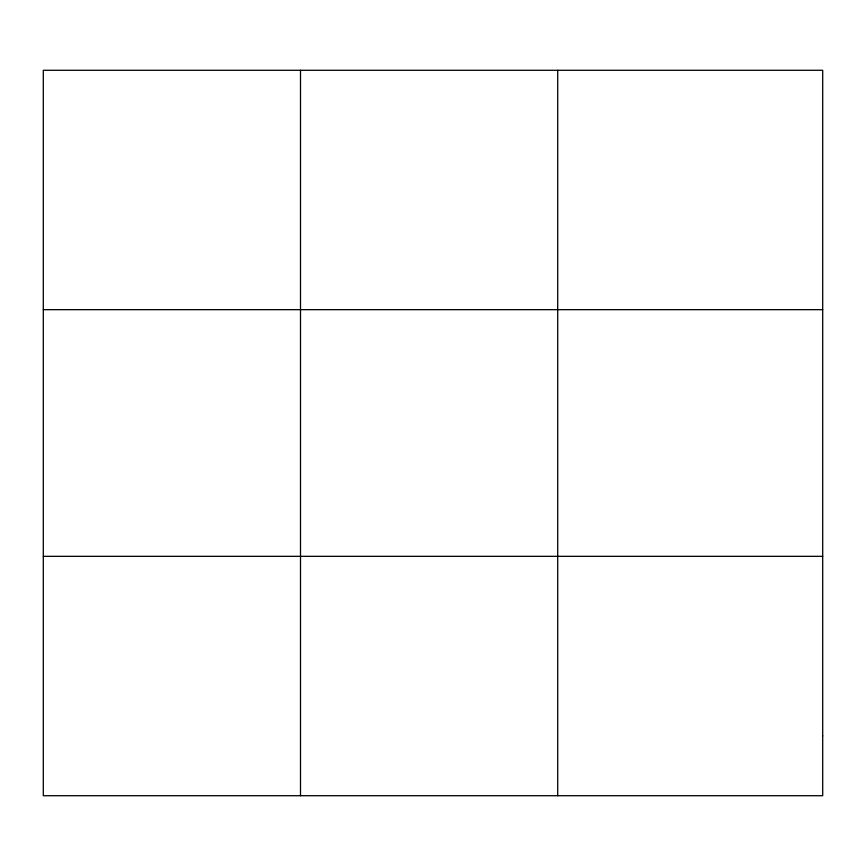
<?xml version="1.0" encoding="UTF-8"?>
<svg xmlns="http://www.w3.org/2000/svg" width="866" height="866" viewBox="0 0 866 866"><rect width="100%" height="100%" fill="white"/><g stroke="black" fill="none" stroke-linecap="round" stroke-linejoin="round"><path stroke-width="1.3" d="M300.502 70.287L300.502 795.713M557.704 70.287L557.704 795.713M43.3 309.671L822.7 309.671M43.3 556.329L822.7 556.329M822.7 735.873L822.7 795.713L43.3 795.713L43.3 70.287L822.7 70.287L822.7 735.873"/></g></svg>
